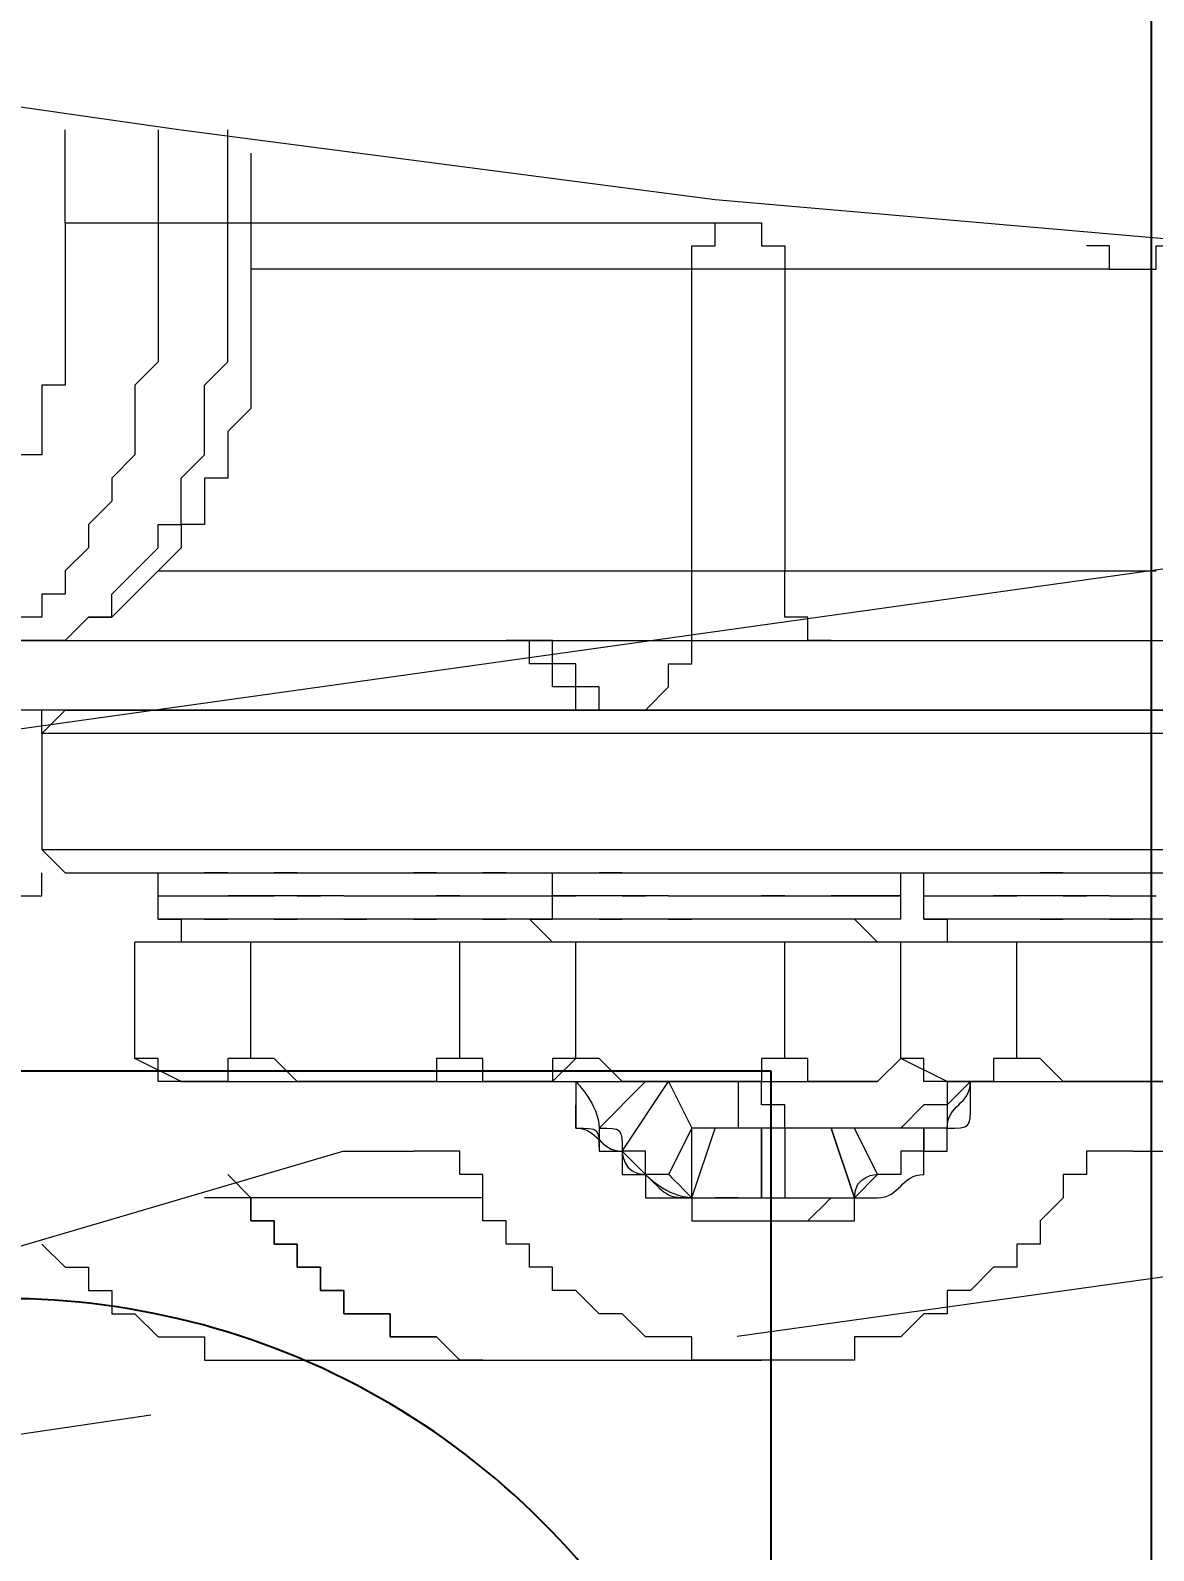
# Model space of a CAD drawing. Header units: millimetres. Extents: x 25083 to 52777, y 24772 to 45779.
# Drawn here: x 38575.7 to 38593.67, y 33515.33 to 33539.65 of the extents above; entities that cross this region are included whole.
import ezdxf

# ---------------------------------------------------------------- set-up
doc = ezdxf.new("R2010")
doc.units = ezdxf.units.MM
doc.layers.add('小车', color=7, linetype='Continuous')
doc.styles.get("Standard").update_dxf_attribs({"font": ''})
doc.styles.get('Standard').set_extended_font_data('SimSun')
doc.dimstyles.new('15', dxfattribs={"dimtxt": 15, "dimasz": 10, "dimexe": 2, "dimexo": 1, "dimgap": 1, "dimtad": 1, "dimdsep": 46, "dimtxsty": 'Standard', "dimcen": 2.5, "dimadec": 0, "dimazin": 0, "dimtfac": 1, "dimtmove": 2, "dimatfit": 3, "dimfxl": 1, "dimtolj": 1, "dimarcsym": 0})
doc.dimstyles.new('ISO-25', dxfattribs={"dimtxt": 2.5, "dimasz": 2.5, "dimexe": 1.25, "dimexo": 0.625, "dimtad": 1, "dimtxsty": 'Standard', "dimcen": 2.5, "dimadec": 0, "dimazin": 0, "dimtfac": 1, "dimtmove": 0, "dimatfit": 3, "dimfxl": 1, "dimarcsym": 0})

# ---------------------------------------------------------------- blocks, each defined once
blk = doc.blocks.new('A$C6E4F4F8B')
blk.add_line((0, 70), (197.2, 70))
at = {"color": 1}
for p, q in [((64, 63.918), (24, 63.918)), ((24, 63.918), (24, 6.083)), ((74, 63.918), (24, 63.918)), ((24, 63.918), (24, 6.083))]:
    blk.add_line(p, q, dxfattribs=at)
blk.add_arc((39.795, 51.652), 12.158, 88.3056, 271.6944)
blk = doc.blocks.new('*D925')
at = {"color": 0, "lineweight": -2}
for p, q in [((29677.862, 34881.662), (29677.862, 32448.293)), ((40733.017, 34757.645), (40733.017, 32448.293)), ((29680.362, 32449.543), (40730.517, 32449.543))]:
    blk.add_line(p, q, dxfattribs=at)
at = {"color": 0}
for points in [[(29680.362, 32449.96), (29680.362, 32449.127), (29677.862, 32449.543)], [(40730.517, 32449.127), (40730.517, 32449.96), (40733.017, 32449.543)]]:
    blk.add_solid(points, dxfattribs=at)
at = {"layer": 'DEFPOINTS', "color": 0}
for p in [(29677.862, 34882.287), (40733.017, 34758.27), (40733.017, 32449.543)]:
    blk.add_point(p, dxfattribs=at)
at = {"color": 0, "insert": (35205.439, 32451.628), "char_height": 2.5, "attachment_point": 5}
blk.add_mtext('11055,15', dxfattribs=at)
blk = doc.blocks.new('zw$D2F4')
at = {"color": 7, "lineweight": 5}
for points in [[(350.563, 955.507), (350.563, 887.548)], [(360.218, 927.283), (359.847, 920.599), (358.733, 912.8), (357.619, 904.259), (356.876, 895.718)], [(357.247, 914.657), (354.648, 914.657), (354.648, 915.029), (353.534, 915.029), (353.534, 915.4), (352.791, 915.4), (352.791, 915.771), (352.42, 915.771), (352.42, 916.143), (352.048, 916.143), (352.048, 916.514), (351.677, 916.514), (351.677, 917.257)], [(342.393, 910.201), (340.536, 916.514)], [(346.107, 916.514), (346.107, 915.4), (346.478, 915.4), (346.478, 915.029), (346.849, 915.029)], [(349.449, 817.361), (349.449, 915.771)], [(351.306, 914.657), (351.306, 915.029), (350.934, 915.029), (350.934, 915.771)], [(357.247, 911.686), (354.276, 911.686), (353.905, 912.058), (353.162, 912.058), (353.162, 912.429), (352.42, 912.429), (352.42, 912.8), (352.048, 912.8), (351.677, 913.172), (350.934, 913.914), (350.934, 914.286), (350.563, 914.657), (350.563, 915.4)], [(350.563, 915.4), (350.563, 914.657), (350.934, 914.286), (350.934, 913.914), (351.306, 913.914), (352.048, 913.172), (352.42, 913.172), (352.42, 912.8), (352.791, 912.8), (353.162, 912.8), (353.534, 912.429), (354.648, 912.429), (355.019, 912.058), (357.247, 912.058)], [(340.908, 915.029), (340.536, 914.657), (340.536, 914.286), (340.165, 914.286), (340.165, 913.914), (339.793, 913.914), (339.793, 913.543), (339.422, 913.172), (339.422, 912.429), (339.051, 912.429), (339.051, 912.058), (339.051, 910.944)], [(346.849, 914.657), (347.221, 915.029)], [(347.221, 915.029), (347.221, 817.733)], [(349.077, 915.029), (347.221, 915.029)], [(349.077, 915.029), (349.449, 914.657)], [(349.077, 817.733), (349.077, 915.029)], [(346.849, 914.657), (346.849, 818.104)], [(349.449, 914.657), (349.449, 818.104)], [(357.247, 913.172), (355.019, 913.172), (354.648, 913.543), (353.534, 913.543), (353.162, 913.914), (352.791, 913.914), (352.42, 914.286), (352.048, 914.286), (351.677, 914.657), (351.306, 914.657)], [(357.247, 914.657), (357.247, 911.686)], [(357.247, 914.657), (358.733, 914.657)], [(343.507, 912.8), (343.878, 913.543)], [(343.507, 912.429), (343.507, 913.172), (343.878, 913.172), (343.878, 913.543)], [(343.878, 913.543), (345.735, 913.543)], [(345.735, 901.288), (345.735, 913.543)], [(346.107, 901.288), (346.107, 913.172)], [(346.107, 913.172), (346.478, 913.172)], [(346.107, 913.172), (346.107, 912.8)], [(346.478, 913.172), (346.849, 913.172)], [(346.478, 913.172), (346.478, 912.8)], [(346.478, 913.172), (346.478, 912.8)], [(346.849, 913.172), (346.849, 912.8)], [(351.677, 913.172), (351.677, 897.203)], [(358.733, 913.172), (357.247, 913.172)], [(343.507, 912.8), (343.507, 901.66)], [(346.107, 912.8), (345.735, 912.8)], [(346.478, 912.8), (346.478, 912.429)], [(346.478, 912.8), (346.478, 912.429)], [(341.65, 907.973), (341.65, 912.429)], [(343.878, 911.686), (343.878, 912.058), (343.507, 912.058), (343.507, 912.429)], [(346.478, 912.429), (346.478, 912.058)], [(346.478, 912.429), (346.478, 912.058)], [(346.478, 912.058), (346.478, 911.686)], [(357.247, 912.058), (358.733, 912.058)], [(341.65, 911.686), (341.279, 911.686), (341.279, 911.315), (340.908, 911.315), (340.908, 910.944), (340.536, 910.944), (340.536, 910.572), (340.165, 910.572), (340.165, 910.201), (339.793, 910.201), (339.793, 909.458), (339.422, 909.458), (339.422, 909.087), (339.422, 908.715), (339.051, 908.344), (339.051, 907.23)], [(340.536, 910.572), (340.536, 910.944), (340.908, 910.944), (340.908, 911.315), (341.279, 911.315), (341.279, 911.686), (341.65, 911.686)], [(343.507, 909.83), (343.507, 910.944), (343.878, 911.315), (343.878, 911.686)], [(343.878, 911.686), (345.735, 911.686)], [(346.478, 911.686), (346.478, 911.315)], [(356.505, 897.946), (356.505, 911.686)], [(357.247, 911.686), (357.247, 903.888)], [(358.361, 911.686), (357.247, 911.686)], [(339.051, 910.944), (339.051, 903.516)], [(346.478, 910.944), (346.478, 910.572)], [(339.422, 909.458), (339.793, 909.458), (339.793, 910.201), (340.165, 910.201), (340.165, 910.572), (340.536, 910.572)], [(342.393, 910.201), (342.393, 909.087)], [(346.107, 910.201), (346.107, 909.83)], [(346.478, 910.201), (346.478, 909.458)], [(346.478, 910.201), (346.478, 909.458)], [(346.849, 910.201), (346.849, 909.83)], [(343.878, 908.344), (343.878, 908.715), (343.507, 908.715), (343.507, 909.83)], [(339.051, 907.973), (339.051, 908.344), (339.422, 908.715), (339.422, 909.458)], [(341.65, 907.973), (342.022, 907.973), (342.022, 908.344), (342.393, 908.344), (342.393, 909.087)], [(346.107, 909.087), (346.107, 908.715)], [(346.849, 909.087), (346.849, 908.715)], [(346.478, 908.344), (346.478, 908.715)], [(343.507, 907.23), (343.507, 907.973), (343.878, 907.973), (343.878, 908.344)], [(343.878, 908.344), (345.735, 908.344)], [(339.051, 903.516), (339.051, 904.631), (339.422, 904.631), (339.422, 905.373), (339.793, 905.745), (339.793, 906.116), (340.165, 906.487), (340.165, 906.859), (340.536, 906.859), (340.536, 907.23), (340.908, 907.23), (340.908, 907.601), (341.279, 907.601), (341.279, 907.973), (341.65, 907.973)], [(346.478, 907.973), (346.478, 907.601)], [(346.478, 907.973), (346.478, 907.601)], [(346.478, 907.601), (346.478, 907.23)], [(349.449, 906.487), (349.82, 906.487), (349.82, 906.859), (350.192, 906.859), (350.192, 907.23), (350.563, 907.23), (350.563, 907.601)], [(343.507, 906.859), (343.507, 907.23)], [(346.107, 907.23), (345.735, 906.859)], [(346.107, 907.23), (346.107, 906.859)], [(346.478, 907.23), (346.478, 906.859)], [(346.478, 907.23), (346.478, 906.859)], [(346.849, 907.23), (346.849, 906.859)], [(350.563, 906.859), (350.563, 907.23)], [(343.507, 906.859), (343.878, 906.487)], [(343.878, 906.487), (343.507, 906.859)], [(343.878, 906.487), (343.878, 906.859), (343.507, 906.859)], [(346.107, 906.859), (346.478, 906.859)], [(346.478, 906.859), (346.478, 906.487)], [(346.478, 906.859), (346.849, 906.859)], [(349.82, 906.116), (349.82, 906.487), (350.192, 906.487), (350.192, 906.859), (350.563, 906.859)], [(342.764, 906.487), (343.136, 906.487)], [(343.507, 904.631), (343.507, 905.745), (343.878, 906.116), (343.878, 906.487)], [(343.878, 906.487), (345.735, 906.487)], [(343.878, 906.487), (345.735, 906.487)], [(342.764, 906.116), (343.507, 905.373)], [(343.507, 905.373), (342.764, 906.116)], [(342.022, 905.002), (342.022, 905.373), (342.393, 905.373), (342.393, 905.745)], [(342.393, 905.745), (343.507, 905.002)], [(346.478, 905.745), (346.478, 905.373)], [(349.449, 905.373), (349.82, 905.002), (350.192, 905.002), (350.192, 904.631)], [(342.764, 904.631), (342.022, 905.002)], [(343.507, 905.002), (342.764, 904.631)], [(346.107, 905.002), (346.107, 904.631)], [(346.478, 905.002), (346.478, 904.259)], [(346.478, 905.002), (346.478, 904.259)], [(346.849, 905.002), (346.849, 904.631)], [(350.563, 905.002), (350.563, 904.631), (351.306, 904.631), (351.677, 904.631)], [(341.279, 904.631), (341.279, 903.516)], [(341.65, 904.631), (342.764, 904.259)], [(341.65, 904.631), (342.764, 904.631)], [(342.764, 900.917), (342.764, 904.631)], [(343.878, 903.145), (343.878, 903.516), (343.507, 903.516), (343.507, 904.631)], [(351.677, 904.631), (356.505, 904.631)], [(356.505, 904.631), (356.876, 904.631), (356.876, 904.259), (357.247, 904.259), (357.247, 903.888)], [(341.65, 903.888), (341.65, 904.259)], [(342.764, 902.031), (342.764, 903.145), (343.136, 903.145), (343.136, 903.516), (343.507, 903.516), (343.507, 903.888)], [(343.507, 903.888), (342.764, 903.888)], [(357.247, 903.888), (357.247, 903.516), (356.876, 903.516), (356.876, 903.145), (356.505, 903.145)], [(341.65, 898.689), (341.279, 899.06), (340.908, 899.06), (340.908, 899.431), (340.536, 899.431), (340.536, 899.803), (340.165, 900.174), (340.165, 900.546), (339.793, 900.546), (339.793, 900.917), (339.422, 901.288), (339.422, 901.66), (339.422, 902.031), (339.051, 902.031), (339.051, 903.516)], [(341.279, 903.516), (341.279, 902.031), (341.65, 902.031)], [(341.65, 903.516), (342.764, 903.516)], [(342.764, 903.516), (341.65, 903.516)], [(346.478, 903.145), (346.478, 903.516)], [(342.764, 903.145), (341.65, 903.145)], [(343.507, 902.031), (343.507, 902.774), (343.878, 902.774), (343.878, 903.145)], [(343.878, 903.145), (345.735, 903.145)], [(350.563, 902.402), (350.563, 902.774), (350.934, 902.774), (350.934, 903.145), (351.306, 903.145), (351.677, 903.145)], [(356.505, 903.145), (351.677, 903.145)], [(346.478, 902.774), (346.478, 902.031)], [(346.478, 902.774), (346.478, 902.031)], [(341.65, 902.031), (342.764, 902.402)], [(342.764, 902.402), (341.65, 902.031)], [(346.478, 902.031), (346.478, 902.402)], [(342.022, 901.66), (342.764, 902.031)], [(343.507, 900.174), (343.507, 900.546), (343.136, 900.546), (343.136, 900.917), (342.764, 901.288), (342.764, 902.031)], [(343.507, 901.66), (343.507, 902.031)], [(346.107, 902.031), (345.735, 901.66)], [(346.478, 901.66), (346.478, 902.031)], [(346.478, 902.031), (346.478, 901.66)], [(342.393, 900.917), (342.393, 901.288), (342.022, 901.288), (342.022, 901.66)], [(343.507, 901.66), (343.878, 901.288)], [(343.878, 901.288), (343.507, 901.66)], [(346.478, 901.288), (346.478, 901.66)], [(346.478, 901.66), (346.478, 901.288)], [(346.478, 901.66), (346.478, 901.288)], [(343.507, 900.546), (343.878, 901.288)], [(343.507, 900.174), (343.507, 900.917), (343.878, 900.917), (343.878, 901.288)], [(343.878, 901.288), (345.735, 901.288)], [(343.878, 901.288), (345.735, 901.288)], [(345.735, 884.206), (345.735, 901.288)], [(346.107, 901.288), (346.478, 901.288)], [(346.478, 901.288), (346.849, 901.288)], [(342.764, 900.917), (342.393, 900.917)], [(343.507, 900.174), (343.136, 900.546), (342.764, 900.546), (342.764, 900.917)], [(346.107, 884.577), (346.107, 900.917)], [(346.107, 900.917), (346.478, 900.917)], [(346.107, 900.917), (346.107, 900.546)], [(346.478, 900.917), (346.849, 900.917)], [(346.478, 900.917), (346.478, 900.546)], [(346.478, 900.917), (346.478, 900.546)], [(346.849, 900.917), (346.849, 900.546)], [(343.507, 900.546), (343.507, 884.577)], [(346.107, 900.546), (345.735, 900.546)], [(346.478, 900.546), (346.478, 900.174)], [(346.478, 900.546), (346.478, 900.174)], [(343.878, 899.431), (343.878, 899.803), (343.507, 899.803), (343.507, 900.174)], [(346.478, 900.174), (346.478, 899.803)], [(346.478, 900.174), (346.478, 899.803)], [(346.478, 899.803), (346.478, 899.431)], [(343.507, 897.575), (343.507, 898.689), (343.878, 899.06), (343.878, 899.431)], [(343.878, 899.431), (345.735, 899.431)], [(342.393, 897.575), (342.393, 898.317), (342.022, 898.317), (342.022, 898.689), (341.65, 898.689)], [(346.478, 898.689), (346.478, 898.317)], [(356.505, 897.946), (356.876, 897.946), (356.876, 898.317)], [(346.107, 897.946), (346.107, 897.575)], [(346.478, 897.946), (346.478, 897.203)], [(346.478, 897.946), (346.478, 897.203)], [(346.849, 897.946), (346.849, 897.575)], [(356.505, 897.946), (356.505, 897.203), (356.876, 897.203), (356.876, 896.832)], [(342.393, 897.575), (342.393, 889.033)], [(343.878, 896.089), (343.878, 896.461), (343.507, 896.461), (343.507, 897.575)]]:
    blk.add_lwpolyline(points, dxfattribs=at)
for points in [[(346.849, 915.029), (346.849, 915.029), (346.849, 915.029), (346.849, 915.029)], [(349.077, 915.029), (349.077, 915.029), (349.449, 915.029), (349.449, 915.029)], [(349.449, 915.029), (349.449, 915.029), (349.449, 915.029), (349.449, 915.029)], [(349.449, 915.029), (349.449, 915.029), (349.449, 915.029), (349.449, 915.029)], [(346.478, 913.172), (346.478, 913.172), (346.478, 913.172), (346.478, 913.172)], [(346.478, 913.172), (346.478, 913.172), (346.478, 913.172), (346.478, 913.172)], [(346.478, 913.172), (346.478, 913.172), (346.478, 913.172), (346.478, 913.172)], [(346.478, 913.172), (346.478, 913.172), (346.478, 913.172), (346.478, 913.172)], [(346.478, 913.172), (346.478, 913.172), (346.478, 913.172), (346.478, 913.172)], [(346.478, 913.172), (346.478, 913.172), (346.478, 913.172), (346.478, 913.172)], [(346.478, 913.172), (346.478, 913.172), (346.478, 913.172), (346.478, 913.172)], [(346.478, 913.172), (346.478, 913.172), (346.478, 913.172), (346.478, 913.172)], [(346.478, 912.8), (346.478, 912.8), (346.478, 912.8), (346.478, 912.8)], [(346.478, 912.8), (346.478, 912.8), (346.478, 912.8), (346.478, 912.8)], [(346.478, 912.8), (346.478, 912.8), (346.478, 912.8), (346.478, 912.8)], [(346.478, 912.8), (346.478, 912.8), (346.478, 912.8), (346.478, 912.8)], [(346.107, 912.429), (346.107, 912.058), (346.107, 912.058), (346.107, 912.058)], [(346.107, 912.429), (346.107, 912.429), (346.107, 912.429), (346.107, 912.429)], [(346.107, 912.429), (346.107, 912.429), (346.107, 912.429), (346.107, 912.429)], [(346.478, 912.429), (346.478, 912.429), (346.478, 912.429), (346.478, 912.429)], [(346.478, 912.429), (346.478, 912.429), (346.478, 912.429), (346.478, 912.429)], [(346.849, 912.058), (346.849, 912.058), (346.849, 912.058), (346.849, 912.429)], [(346.849, 912.429), (346.849, 912.429), (346.849, 912.429), (346.849, 912.429)], [(341.65, 911.686), (341.65, 911.686), (342.022, 912.058), (342.022, 912.058)], [(346.478, 911.315), (346.478, 911.686), (346.478, 911.686), (346.478, 912.058)], [(346.478, 911.686), (346.478, 911.686), (346.478, 911.686), (346.478, 912.058)], [(346.478, 912.058), (346.478, 912.058), (346.478, 912.058), (346.478, 912.058)], [(346.478, 912.058), (346.478, 912.058), (346.478, 912.058), (346.478, 912.058)], [(346.107, 911.315), (346.107, 910.944), (346.107, 910.944), (346.107, 910.944)], [(346.107, 911.315), (346.107, 911.315), (346.107, 911.315), (346.107, 911.315)], [(346.478, 910.944), (346.478, 910.944), (346.478, 911.315), (346.478, 911.315)], [(346.478, 910.944), (346.478, 911.315), (346.478, 911.315), (346.478, 911.315)], [(346.478, 911.315), (346.478, 911.315), (346.478, 911.315), (346.478, 911.315)], [(346.849, 911.315), (346.849, 911.315), (346.849, 911.315), (346.849, 911.315)], [(346.849, 910.944), (346.849, 910.944), (346.849, 910.944), (346.849, 911.315)], [(346.478, 910.944), (346.478, 910.944), (346.478, 910.944), (346.478, 910.944)], [(346.478, 910.201), (346.478, 910.572), (346.478, 910.572), (346.478, 910.944)], [(346.478, 910.572), (346.478, 910.944), (346.478, 910.944), (346.478, 910.944)], [(346.478, 910.944), (346.478, 910.944), (346.478, 910.944), (346.478, 910.944)], [(346.478, 910.201), (346.478, 910.572), (346.478, 910.572), (346.478, 910.572)], [(346.478, 909.458), (346.478, 909.458), (346.478, 909.458), (346.478, 909.087)], [(346.478, 909.458), (346.478, 909.458), (346.478, 909.087), (346.478, 909.087)], [(346.107, 909.087), (346.107, 908.715), (346.107, 908.715), (346.107, 908.715)], [(346.478, 909.087), (346.478, 909.087), (346.478, 909.087), (346.478, 909.087)], [(346.478, 909.087), (346.478, 909.087), (346.478, 908.715), (346.478, 908.715)], [(346.478, 909.087), (346.478, 908.715), (346.478, 908.715), (346.478, 908.344)], [(346.478, 909.087), (346.478, 909.087), (346.478, 909.087), (346.478, 909.087)], [(346.849, 908.715), (346.849, 908.715), (346.849, 908.715), (346.849, 909.087)], [(346.107, 908.344), (346.107, 908.715), (346.107, 908.715), (346.107, 908.715)], [(346.478, 908.715), (346.478, 908.715), (346.478, 908.715), (346.478, 908.344)], [(346.849, 908.715), (346.849, 908.715), (346.849, 908.715), (346.849, 908.344)], [(346.478, 908.344), (346.478, 908.344), (346.478, 907.973), (346.478, 907.973)], [(346.478, 908.344), (346.478, 908.344), (346.478, 907.973), (346.478, 907.973)], [(346.478, 908.344), (346.478, 908.344), (346.478, 908.344), (346.478, 908.344)], [(339.051, 907.973), (339.051, 907.601), (339.051, 907.601), (339.051, 907.23)], [(346.107, 907.973), (346.107, 907.601), (346.107, 907.601), (346.107, 907.601)], [(346.478, 907.973), (346.478, 907.973), (346.478, 907.973), (346.478, 907.973)], [(346.478, 907.973), (346.478, 907.973), (346.478, 907.973), (346.478, 907.973)], [(346.849, 907.601), (346.849, 907.601), (346.849, 907.601), (346.849, 907.973)], [(346.107, 907.601), (346.107, 907.601), (346.107, 907.601), (346.107, 907.601)], [(346.478, 907.601), (346.478, 907.601), (346.478, 907.601), (346.478, 907.601)], [(346.478, 907.601), (346.478, 907.601), (346.478, 907.601), (346.478, 907.23)], [(346.849, 907.601), (346.849, 907.601), (346.849, 907.601), (346.849, 907.601)], [(346.478, 907.23), (346.478, 907.23), (346.478, 907.23), (346.478, 907.23)], [(346.478, 907.23), (346.478, 907.23), (346.478, 907.23), (346.478, 907.23)], [(346.478, 907.23), (346.478, 907.23), (346.478, 907.23), (346.478, 907.23)], [(346.478, 907.23), (346.478, 907.23), (346.478, 907.23), (346.478, 907.23)], [(343.507, 906.859), (343.507, 906.859), (343.507, 906.859), (343.507, 906.487)], [(346.478, 906.116), (346.478, 906.487), (346.478, 906.487), (346.478, 906.859)], [(346.478, 906.116), (346.478, 906.487), (346.478, 906.487), (346.478, 906.859)], [(346.478, 906.859), (346.478, 906.859), (346.478, 906.859), (346.478, 906.859)], [(346.478, 906.859), (346.478, 906.859), (346.478, 906.859), (346.478, 906.859)], [(346.478, 906.859), (346.478, 906.859), (346.478, 906.859), (346.478, 906.859)], [(346.478, 906.859), (346.478, 906.859), (346.478, 906.859), (346.478, 906.859)], [(346.478, 906.859), (346.478, 906.859), (346.478, 906.859), (346.478, 906.859)], [(346.478, 906.859), (346.478, 906.859), (346.478, 906.859), (346.478, 906.859)], [(346.478, 906.859), (346.478, 906.859), (346.478, 906.859), (346.478, 906.859)], [(346.478, 906.859), (346.478, 906.859), (346.478, 906.859), (346.478, 906.859)], [(346.478, 906.859), (346.478, 906.859), (346.478, 906.859), (346.478, 906.859)], [(346.478, 906.859), (346.478, 906.859), (346.478, 906.859), (346.478, 906.859)], [(342.764, 906.487), (342.764, 906.116), (342.393, 906.116), (342.393, 905.745)], [(342.764, 906.487), (342.764, 906.116), (342.764, 906.116), (342.393, 906.116)], [(343.136, 906.487), (343.136, 906.487), (343.136, 906.487), (342.764, 906.487)], [(343.507, 906.487), (343.507, 906.487), (343.136, 906.116), (342.764, 906.116)], [(343.136, 906.487), (343.136, 906.487), (343.136, 906.487), (342.764, 906.487)], [(343.507, 906.487), (343.136, 906.487), (343.136, 906.487), (343.136, 906.487)], [(343.507, 906.487), (343.136, 906.487), (343.136, 906.487), (343.136, 906.487)], [(343.136, 906.487), (343.136, 906.487), (343.136, 906.487), (343.136, 906.487)], [(343.136, 906.487), (343.136, 906.487), (343.136, 906.487), (343.136, 906.487)], [(343.878, 906.487), (343.878, 906.487), (343.878, 906.487), (343.878, 906.487)], [(342.764, 906.116), (342.764, 905.745), (342.764, 905.745), (342.393, 905.745)], [(342.764, 906.116), (342.764, 906.116), (342.764, 906.116), (342.393, 906.116)], [(342.393, 906.116), (342.393, 906.116), (342.393, 905.745), (342.393, 905.745)], [(342.393, 906.116), (342.393, 906.116), (342.393, 906.116), (342.393, 906.116)], [(342.393, 906.116), (342.393, 906.116), (342.393, 906.116), (342.393, 905.745)], [(342.393, 906.116), (342.393, 906.116), (342.393, 905.745), (342.393, 905.745)], [(342.764, 906.116), (342.764, 906.116), (342.764, 906.116), (342.764, 906.116)], [(346.107, 906.116), (346.107, 905.745), (346.107, 905.745), (346.107, 905.745)], [(346.107, 906.116), (346.107, 906.116), (346.107, 906.116), (346.107, 906.116)], [(346.478, 905.745), (346.478, 905.745), (346.478, 906.116), (346.478, 906.116)], [(346.478, 905.745), (346.478, 906.116), (346.478, 906.116), (346.478, 906.116)], [(346.478, 906.116), (346.478, 906.116), (346.478, 906.116), (346.478, 906.116)], [(346.849, 906.116), (346.849, 906.116), (346.849, 906.116), (346.849, 906.116)], [(346.849, 905.745), (346.849, 905.745), (346.849, 905.745), (346.849, 906.116)], [(349.449, 906.116), (349.449, 906.116), (349.82, 906.116), (349.82, 906.116)], [(342.393, 905.745), (342.393, 905.745), (342.022, 905.745), (342.022, 905.745)], [(342.393, 905.745), (342.393, 905.745), (342.022, 905.373), (342.022, 905.373)], [(342.393, 905.745), (342.393, 905.745), (342.022, 905.745), (342.022, 905.373)], [(342.022, 905.745), (342.022, 905.745), (342.022, 905.373), (342.022, 905.373)], [(342.393, 905.745), (342.393, 905.745), (342.393, 905.745), (342.393, 905.745)], [(342.393, 905.745), (342.393, 905.745), (342.393, 905.745), (342.393, 905.745)], [(342.393, 905.745), (342.393, 905.745), (342.393, 905.745), (342.393, 905.745)], [(346.478, 905.745), (346.478, 905.745), (346.478, 905.745), (346.478, 905.745)], [(346.478, 905.002), (346.478, 905.373), (346.478, 905.373), (346.478, 905.745)], [(346.478, 905.373), (346.478, 905.373), (346.478, 905.745), (346.478, 905.745)], [(346.478, 905.745), (346.478, 905.745), (346.478, 905.745), (346.478, 905.745)], [(342.022, 905.373), (341.65, 905.002), (341.65, 904.631), (341.65, 904.631)], [(342.022, 905.373), (341.65, 905.002), (341.65, 905.002), (341.65, 904.631)], [(342.022, 905.373), (342.022, 905.373), (342.022, 905.373), (341.65, 905.373)], [(341.65, 905.373), (341.65, 905.373), (341.65, 905.373), (341.65, 905.373)], [(341.65, 905.373), (341.65, 905.002), (341.65, 905.002), (341.65, 905.002)], [(342.022, 905.373), (342.022, 905.373), (342.022, 905.373), (342.022, 905.373)], [(342.022, 905.373), (342.022, 905.373), (342.022, 905.373), (342.022, 905.373)], [(342.022, 905.373), (342.022, 905.373), (342.022, 905.373), (342.022, 905.373)], [(342.022, 905.373), (342.022, 905.373), (342.022, 905.373), (342.022, 905.373)], [(342.022, 905.373), (342.022, 905.373), (342.022, 905.373), (342.022, 905.373)], [(342.022, 905.373), (342.022, 905.373), (342.022, 905.373), (342.022, 905.373)], [(342.022, 905.373), (342.022, 905.373), (342.022, 905.373), (342.022, 905.373)], [(346.478, 905.002), (346.478, 905.002), (346.478, 905.373), (346.478, 905.373)], [(341.65, 905.002), (341.65, 905.002), (341.65, 905.002), (341.65, 905.002)], [(341.65, 905.002), (341.65, 905.002), (341.65, 905.002), (341.65, 905.002)], [(341.65, 905.002), (341.65, 904.631), (341.65, 904.631), (341.65, 904.631)], [(342.022, 905.002), (342.022, 905.002), (342.022, 905.002), (341.65, 904.631)], [(341.65, 905.002), (341.65, 905.002), (341.65, 905.002), (341.65, 905.002)], [(341.65, 905.002), (341.65, 905.002), (341.65, 905.002), (341.65, 904.631)], [(341.65, 904.631), (341.279, 904.631), (341.279, 904.631), (341.279, 904.631)], [(341.65, 904.631), (341.65, 904.631), (341.65, 904.631), (341.65, 904.631)], [(341.65, 904.631), (341.65, 904.631), (341.65, 904.631), (341.65, 904.631)], [(341.65, 904.631), (341.65, 904.631), (341.65, 904.631), (341.65, 904.631)], [(341.65, 904.631), (341.65, 904.631), (341.65, 904.631), (341.65, 904.631)], [(341.65, 904.631), (341.65, 904.631), (341.65, 904.631), (341.65, 904.631)], [(341.65, 904.631), (341.65, 904.259), (341.65, 904.259), (341.65, 903.888)], [(341.65, 904.631), (341.65, 904.631), (341.65, 904.631), (341.65, 904.631)], [(341.65, 904.631), (341.65, 904.631), (341.65, 904.631), (341.65, 904.631)], [(341.65, 904.631), (341.65, 904.631), (341.65, 904.631), (341.65, 904.631)], [(341.65, 904.631), (341.65, 904.631), (341.65, 904.631), (341.65, 904.631)], [(341.65, 904.631), (341.65, 904.259), (341.65, 904.259), (341.65, 903.888)], [(341.65, 904.631), (341.65, 904.259), (341.65, 904.259), (341.65, 904.259)], [(341.65, 904.631), (341.65, 904.631), (341.65, 904.631), (341.65, 904.631)], [(341.65, 904.631), (341.65, 904.631), (341.65, 904.259), (341.65, 904.259)], [(350.192, 904.631), (350.563, 904.631), (350.563, 904.631), (350.563, 904.631)], [(350.192, 904.631), (350.192, 904.631), (350.192, 904.631), (350.192, 904.631)], [(341.65, 904.259), (341.65, 904.259), (341.65, 903.888), (341.65, 903.888)], [(341.65, 904.259), (341.65, 904.259), (341.65, 903.888), (341.65, 903.888)], [(341.65, 904.259), (341.65, 904.259), (341.65, 903.888), (341.65, 903.888)], [(346.478, 904.259), (346.478, 904.259), (346.478, 904.259), (346.478, 903.888)], [(346.478, 904.259), (346.478, 904.259), (346.478, 903.888), (346.478, 903.888)], [(341.65, 903.888), (341.65, 903.888), (341.65, 903.888), (341.65, 903.888)], [(341.65, 903.888), (341.65, 903.888), (341.65, 903.516), (341.65, 903.516)], [(341.65, 903.888), (341.65, 903.888), (341.65, 903.888), (341.65, 903.888)], [(341.65, 903.888), (341.65, 903.888), (341.65, 903.888), (341.65, 903.888)], [(341.65, 903.888), (341.65, 903.888), (341.65, 903.888), (341.65, 903.888)], [(341.65, 903.888), (341.65, 903.888), (341.65, 903.888), (341.65, 903.888)], [(341.65, 903.888), (341.65, 903.888), (341.65, 903.888), (341.65, 903.888)], [(341.65, 903.888), (341.65, 903.888), (341.65, 903.888), (341.65, 903.888)], [(341.65, 903.888), (341.65, 903.888), (341.65, 903.888), (341.65, 903.888)], [(341.65, 903.888), (341.65, 903.888), (341.65, 903.516), (341.65, 903.516)], [(341.65, 903.888), (341.65, 903.888), (341.65, 903.516), (341.65, 903.516)], [(346.478, 903.888), (346.478, 903.888), (346.478, 903.888), (346.478, 903.888)], [(346.478, 903.888), (346.478, 903.516), (346.478, 903.516), (346.478, 903.516)], [(346.478, 903.888), (346.478, 903.516), (346.478, 903.516), (346.478, 903.145)], [(346.478, 903.888), (346.478, 903.888), (346.478, 903.888), (346.478, 903.888)], [(341.279, 903.516), (341.279, 903.145), (341.279, 902.774), (341.279, 902.774)], [(341.65, 903.516), (341.65, 903.145), (341.65, 903.145), (341.65, 903.145)], [(341.65, 903.516), (341.65, 903.516), (341.65, 903.516), (341.65, 903.516)], [(341.65, 903.516), (341.65, 903.516), (341.65, 903.516), (341.65, 903.516)], [(341.65, 903.516), (341.65, 903.516), (341.65, 903.516), (341.65, 903.516)], [(346.107, 903.516), (346.107, 903.516), (346.107, 903.516), (346.107, 903.516)], [(346.107, 903.145), (346.107, 903.145), (346.107, 903.516), (346.107, 903.516)], [(346.478, 903.516), (346.478, 903.516), (346.478, 903.516), (346.478, 903.145)], [(346.849, 903.516), (346.849, 903.516), (346.849, 903.145), (346.849, 903.145)], [(346.849, 903.516), (346.849, 903.516), (346.849, 903.516), (346.849, 903.516)], [(341.65, 903.145), (341.65, 902.774), (341.65, 902.774), (341.65, 902.402)], [(341.65, 903.145), (341.65, 903.145), (341.65, 903.145), (341.65, 903.145)], [(346.478, 903.145), (346.478, 903.145), (346.478, 903.145), (346.478, 903.145)], [(346.478, 903.145), (346.478, 903.145), (346.478, 902.774), (346.478, 902.774)], [(346.478, 903.145), (346.478, 903.145), (346.478, 902.774), (346.478, 902.774)], [(341.279, 902.774), (341.65, 902.402), (341.65, 902.402), (341.65, 902.402)], [(346.478, 902.774), (346.478, 902.774), (346.478, 902.774), (346.478, 902.774)], [(346.478, 902.774), (346.478, 902.774), (346.478, 902.774), (346.478, 902.774)], [(341.65, 902.402), (341.65, 902.402), (341.65, 902.402), (341.65, 902.031)], [(341.65, 902.402), (341.65, 902.402), (341.65, 902.402), (341.65, 902.031)], [(346.107, 902.402), (346.107, 902.402), (346.107, 902.402), (346.107, 902.402)], [(346.107, 902.402), (346.107, 902.402), (346.107, 902.402), (346.107, 902.402)], [(346.849, 902.402), (346.849, 902.402), (346.849, 902.402), (346.849, 902.402)], [(346.849, 902.402), (346.849, 902.402), (346.849, 902.402), (346.849, 902.402)], [(341.65, 902.031), (341.65, 902.031), (341.65, 901.66), (341.65, 901.66)], [(341.65, 902.031), (341.65, 902.031), (341.65, 902.031), (341.65, 902.031)], [(341.65, 902.031), (342.022, 902.031), (342.022, 901.66), (342.022, 901.66)], [(341.65, 902.031), (341.65, 902.031), (342.022, 901.66), (342.022, 901.66)], [(341.65, 902.031), (341.65, 902.031), (341.65, 902.031), (341.65, 902.031)], [(341.65, 902.031), (341.65, 902.031), (341.65, 902.031), (341.65, 902.031)], [(346.478, 902.031), (346.478, 902.031), (346.478, 901.66), (346.478, 901.66)], [(346.478, 902.031), (346.478, 902.031), (346.478, 902.031), (346.478, 902.031)], [(346.478, 902.031), (346.478, 902.031), (346.478, 902.031), (346.478, 902.031)], [(341.65, 901.66), (341.65, 901.288), (342.022, 901.288), (342.022, 900.917)], [(346.478, 901.66), (346.478, 901.66), (346.478, 901.66), (346.478, 901.66)], [(346.478, 901.66), (346.478, 901.66), (346.478, 901.66), (346.478, 901.66)], [(346.478, 901.66), (346.478, 901.66), (346.478, 901.66), (346.478, 901.66)], [(346.478, 901.66), (346.478, 901.66), (346.478, 901.66), (346.478, 901.66)], [(346.478, 901.66), (346.478, 901.66), (346.478, 901.66), (346.478, 901.66)], [(346.478, 901.66), (346.478, 901.66), (346.478, 901.66), (346.478, 901.66)], [(346.478, 901.66), (346.478, 901.66), (346.478, 901.66), (346.478, 901.66)], [(346.478, 901.66), (346.478, 901.66), (346.478, 901.66), (346.478, 901.66)], [(346.478, 901.288), (346.478, 901.288), (346.478, 901.288), (346.478, 901.288)], [(346.478, 901.288), (346.478, 901.288), (346.478, 901.288), (346.478, 901.288)], [(346.478, 901.288), (346.478, 901.288), (346.478, 901.288), (346.478, 901.288)], [(346.478, 901.288), (346.478, 901.288), (346.478, 901.288), (346.478, 901.288)], [(346.478, 901.288), (346.478, 901.288), (346.478, 901.288), (346.478, 901.288)], [(342.022, 900.917), (342.022, 900.917), (342.393, 900.917), (342.393, 900.917)], [(342.393, 900.917), (342.393, 900.546), (342.393, 900.546), (342.393, 900.546)], [(342.393, 900.917), (342.764, 900.917), (342.764, 900.917), (342.764, 900.917)], [(346.478, 900.917), (346.478, 900.917), (346.478, 900.917), (346.478, 900.917)], [(346.478, 900.917), (346.478, 900.917), (346.478, 900.917), (346.478, 900.917)], [(346.478, 900.917), (346.478, 900.917), (346.478, 900.917), (346.478, 900.917)], [(346.478, 900.917), (346.478, 900.917), (346.478, 900.917), (346.478, 900.917)], [(346.478, 900.917), (346.478, 900.917), (346.478, 900.917), (346.478, 900.917)], [(346.478, 900.917), (346.478, 900.917), (346.478, 900.917), (346.478, 900.917)], [(346.478, 900.917), (346.478, 900.917), (346.478, 900.917), (346.478, 900.917)], [(346.478, 900.917), (346.478, 900.917), (346.478, 900.917), (346.478, 900.917)], [(342.393, 900.546), (342.764, 900.546), (342.764, 900.546), (342.764, 900.546)], [(342.764, 900.546), (342.764, 900.174), (342.764, 900.174), (343.136, 900.174)], [(342.764, 900.546), (343.136, 900.546), (343.136, 900.174), (343.507, 900.174)], [(346.478, 900.546), (346.478, 900.546), (346.478, 900.546), (346.478, 900.546)], [(346.478, 900.546), (346.478, 900.546), (346.478, 900.546), (346.478, 900.546)], [(346.478, 900.546), (346.478, 900.546), (346.478, 900.546), (346.478, 900.546)], [(346.478, 900.546), (346.478, 900.546), (346.478, 900.546), (346.478, 900.546)], [(343.136, 900.174), (343.136, 900.174), (343.136, 900.174), (343.507, 900.174)], [(343.507, 900.174), (343.507, 899.803), (343.507, 899.803), (343.507, 899.803)], [(343.507, 900.174), (343.507, 900.174), (343.507, 900.174), (343.507, 900.174)], [(343.507, 900.174), (343.507, 900.174), (343.507, 900.174), (343.507, 900.174)], [(346.107, 899.803), (346.107, 900.174), (346.107, 900.174), (346.107, 900.174)], [(346.107, 900.174), (346.107, 900.174), (346.107, 900.174), (346.107, 900.174)], [(346.478, 900.174), (346.478, 900.174), (346.478, 900.174), (346.478, 900.174)], [(346.478, 900.174), (346.478, 900.174), (346.478, 900.174), (346.478, 900.174)], [(346.849, 900.174), (346.849, 900.174), (346.849, 900.174), (346.849, 899.803)], [(346.107, 899.803), (346.107, 899.803), (346.107, 899.803), (346.107, 899.803)], [(346.478, 899.06), (346.478, 899.431), (346.478, 899.431), (346.478, 899.803)], [(346.478, 899.06), (346.478, 899.431), (346.478, 899.431), (346.478, 899.803)], [(346.478, 899.803), (346.478, 899.803), (346.478, 899.803), (346.478, 899.803)], [(346.478, 899.803), (346.478, 899.803), (346.478, 899.803), (346.478, 899.803)], [(346.849, 899.803), (346.849, 899.803), (346.849, 899.803), (346.849, 899.803)], [(346.107, 899.06), (346.107, 898.689), (346.107, 898.689), (346.107, 898.689)], [(346.107, 899.06), (346.107, 899.06), (346.107, 899.06), (346.107, 899.06)], [(346.478, 898.689), (346.478, 898.689), (346.478, 899.06), (346.478, 899.06)], [(346.478, 898.689), (346.478, 899.06), (346.478, 899.06), (346.478, 899.06)], [(346.478, 899.06), (346.478, 899.06), (346.478, 899.06), (346.478, 899.06)], [(346.849, 899.06), (346.849, 899.06), (346.849, 899.06), (346.849, 899.06)], [(346.849, 898.689), (346.849, 898.689), (346.849, 898.689), (346.849, 899.06)], [(346.478, 897.946), (346.478, 898.317), (346.478, 898.317), (346.478, 898.689)], [(346.478, 898.317), (346.478, 898.317), (346.478, 898.689), (346.478, 898.689)], [(346.478, 898.689), (346.478, 898.689), (346.478, 898.689), (346.478, 898.689)], [(346.478, 898.689), (346.478, 898.689), (346.478, 898.689), (346.478, 898.689)], [(346.478, 897.946), (346.478, 898.317), (346.478, 898.317), (346.478, 898.317)]]:
    blk.add_open_spline(points, degree=3, dxfattribs=at)
blk = doc.blocks.new('*D469')
at = {"layer": 'DEFPOINTS', "color": 0}
for p in [(36061.191, 116692.222), (36180.039, 116685.352), (36180.039, 116527.033)]:
    blk.add_point(p, dxfattribs=at)
at = {"layer": '小车', "color": 0, "linetype": 'Continuous', "lineweight": -2}
for p, q in [((36061.191, 116691.222), (36061.191, 116525.033)), ((36180.039, 116684.352), (36180.039, 116525.033)), ((36071.191, 116527.033), (36084.175, 116527.033)), ((36170.039, 116527.033), (36146.425, 116527.033))]:
    blk.add_line(p, q, dxfattribs=at)
at = {"layer": '小车', "color": 0}
for points in [[(36071.191, 116528.7), (36071.191, 116525.366), (36061.191, 116527.033)], [(36170.039, 116528.7), (36170.039, 116525.366), (36180.039, 116527.033)]]:
    blk.add_solid(points, dxfattribs=at)
at = {"layer": '小车', "color": 0, "insert": (36115.3, 116527.033), "char_height": 15, "attachment_point": 5}
blk.add_mtext('\\A1;118.85', dxfattribs=at)
blk = doc.blocks.new('*D470')
at = {"layer": 'DEFPOINTS', "color": 0}
for p in [(36180.039, 116639.326), (36197.537, 116639.326), (36197.537, 116438.26)]:
    blk.add_point(p, dxfattribs=at)
at = {"layer": '小车', "color": 0, "linetype": 'Continuous', "lineweight": -2}
for p, q in [((36180.039, 116638.326), (36180.039, 116436.26)), ((36197.537, 116638.326), (36197.537, 116436.26)), ((36170.039, 116438.26), (36160.039, 116438.26)), ((36180.039, 116438.26), (36197.537, 116438.26)), ((36207.537, 116438.26), (36217.537, 116438.26))]:
    blk.add_line(p, q, dxfattribs=at)
at = {"layer": '小车', "color": 0}
for points in [[(36170.039, 116439.926), (36170.039, 116436.593), (36180.039, 116438.26)], [(36207.537, 116439.926), (36207.537, 116436.593), (36197.537, 116438.26)]]:
    blk.add_solid(points, dxfattribs=at)
at = {"layer": '小车', "color": 0, "insert": (36193.655, 116438.26), "char_height": 15, "attachment_point": 5}
blk.add_mtext('\\A1;17.5', dxfattribs=at)
blk = doc.blocks.new('A$C1A4175F5')
at = {"layer": '小车', "color": 7, "lineweight": 0}
blk.add_lwpolyline([(992.358, 327.846), (1122.405, 309.648)], dxfattribs=at)
at = {"layer": '小车', "color": 1, "lineweight": 0}
for points in [[(960.302, 320.987), (1007.477, 314.408)], [(1016.856, 313.148), (1026.375, 311.748)]]:
    blk.add_lwpolyline(points, dxfattribs=at)
at = {"layer": '小车'}
for base, p1, p2, picture, middle in [((212.358, 337.78), (93.511, 502.968), (212.358, 496.098), '*D469', (147.619, 337.78)), ((229.857, 249.006), (212.358, 450.073), (229.857, 450.073), '*D470', (225.974, 249.006))]:
    dim = blk.add_linear_dim(base=base, p1=p1, p2=p2, dimstyle='15', override={"dimfxl": 0.18}, dxfattribs=at)
    dim.commit()
    dim.dimension.update_dxf_attribs({"geometry": picture, "text_midpoint": middle, "dimtype": 128, "insert": (-35967.681, -116189.253)})
blk = doc.blocks.new('zw$50CE')
blk.add_blockref('zw$D2F4', (22.01, 103.569))
at = {"layer": '小车', "ltscale": 10, "xscale": -1, "rotation": 270}
blk.add_blockref('A$C1A4175F5', (47.032, 0), dxfattribs=at)

msp = doc.modelspace()

# ---------------------------------------------------------------- block references
for name, p, rotation in [('zw$50CE', (39594.481, 33157.316), 90), ('A$C6E4F4F8B', (38523.63, 33546.999), 270)]:
    msp.add_blockref(name, p, dxfattribs=dict(rotation=rotation))

# ---------------------------------------------------------------- dimensions: what is measured, and where the dimension line sits
dim = msp.add_linear_dim(base=(40733.0166, 32449.5434), p1=(29677.8617, 34882.2868), p2=(40733.0166, 34758.2702), dimstyle='ISO-25')
dim.commit()
dim.dimension.update_dxf_attribs({"geometry": '*D925', "text_midpoint": (35205.4391, 32449.5434), "dimtype": 160})

doc.saveas('drawing.dxf')
